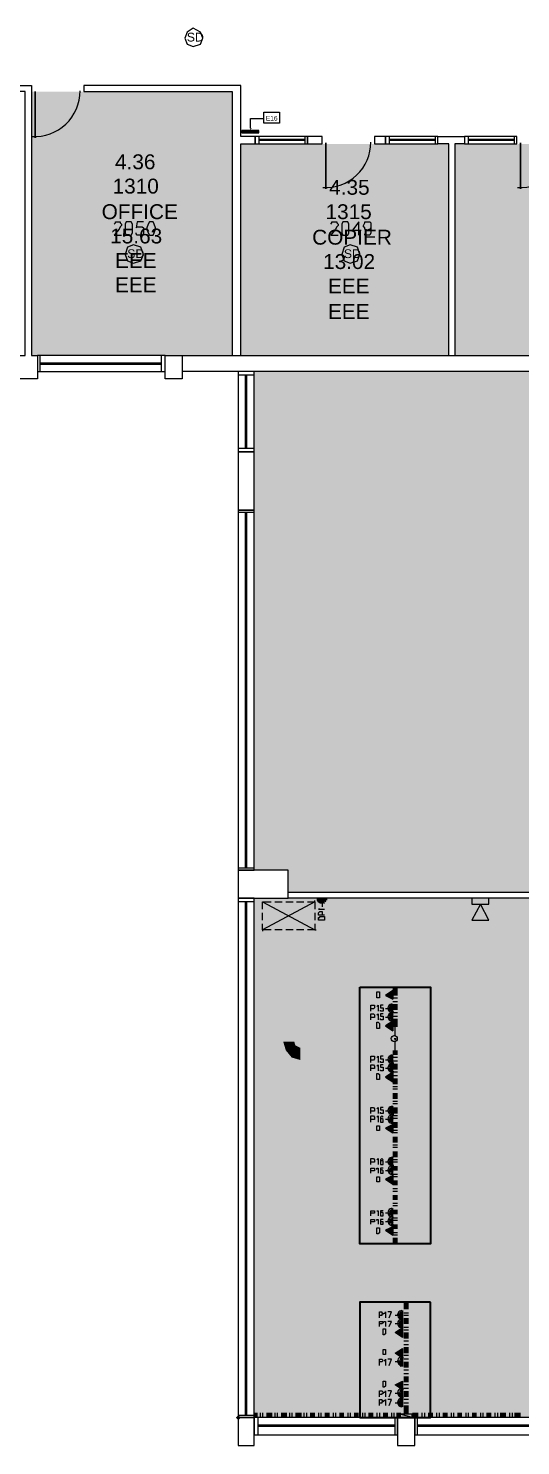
# Model space of a CAD drawing. Header units: millimetres. Extents: x 0 to 90.7, y 0 to 64.4.
# Drawn here: x 25.97 to 34.53, y 2.82 to 27.48 of the extents above; entities that cross this region are included whole.
import ezdxf

# ---------------------------------------------------------------- set-up
doc = ezdxf.new("R2010")
doc.units = ezdxf.units.MM
for name, color, linetype in [('PDF_014404$_ps_ELEC', 2, 'Continuous'), ('PDF_014404$_PS_ELECTRONICS', 5, 'Continuous'), ('PDF_014404$_ps_POWER$SKIRTING', 4, 'Continuous'), ('PDF_014404$_ps_TEXTBOLD$FIRE', 2, 'Continuous'), ('PDF_014404$_ps_TEXTBOLD$POWER', 2, 'Continuous'), ('PDF_014404$BL', 7, 'Continuous'), ('PDF_014404$DR', 7, 'Continuous'), ('PDF_014404$FI-DSG', 7, 'Continuous'), ('PDF_014404$FT', 7, 'Continuous'), ('PDF_014404$WA', 7, 'Continuous'), ('PDF_014404$WA-COL', 7, 'Continuous'), ('PDF_014404$WA-EXT', 7, 'Continuous'), ('PDF_014404$WN', 7, 'Continuous'), ('PDF_Text', 7, 'Continuous')]:
    doc.layers.add(name, color=color, linetype=linetype)
for name, color, linetype, true_color in [('PDF_014404$_PS_ELECTRONICS$CABLE$TRAY', 7, 'Continuous', 0xdd0037), ('PDF_014404$_ps_EQUIP', 60, 'Continuous', 0xbfff00), ('PDF_014404$_ps_FIRE_ACCESS', 7, 'Continuous', 0x37dd00), ('PDF_014404$_ps_POWER$CABLE$TRAY', 7, 'Continuous', 0x7fbfff), ('PDF_014404$_ps_THIN', 7, 'Continuous', 0x7fbfff), ('PDF_014404$HL-TMP', 7, 'Continuous', 0x800000)]:
    doc.layers.add(name, color=color, linetype=linetype, true_color=true_color)
doc.styles.add('PDF ArialMT', font='arial.ttf')

msp = doc.modelspace()

# ---------------------------------------------------------------- hatches: boundary and pattern name
at = {"layer": 'PDF_014404$_ps_THIN', "transparency": 33554559}
for points in [[(32.308, 10.374), (32.287, 10.374), (32.287, 10.353), (32.308, 10.331), (32.329, 10.353), (32.329, 10.374)], [(32.308, 10.226), (32.287, 10.226), (32.287, 10.204), (32.308, 10.183), (32.329, 10.204), (32.329, 10.226)], [(32.351, 9.908), (32.329, 9.908), (32.329, 9.887), (32.351, 9.866), (32.372, 9.887), (32.372, 9.908)], [(32.308, 9.485), (32.287, 9.485), (32.287, 9.463), (32.308, 9.442), (32.329, 9.463), (32.329, 9.485)], [(32.308, 9.336), (32.287, 9.336), (32.287, 9.315), (32.308, 9.294), (32.329, 9.315), (32.329, 9.336)], [(32.308, 8.596), (32.287, 8.596), (32.287, 8.574), (32.308, 8.553), (32.329, 8.574), (32.329, 8.596)], [(32.308, 7.707), (32.287, 7.707), (32.287, 7.685), (32.308, 7.664), (32.329, 7.685), (32.329, 7.707)], [(32.478, 4.362), (32.456, 4.362), (32.456, 4.341), (32.478, 4.32), (32.499, 4.341), (32.499, 4.362)], [(32.478, 3.812), (32.456, 3.812), (32.456, 3.791), (32.478, 3.77), (32.499, 3.791), (32.499, 3.812)], [(32.478, 3.664), (32.456, 3.664), (32.456, 3.643), (32.478, 3.621), (32.499, 3.643), (32.499, 3.664)]]:
    msp.add_hatch(color=256, dxfattribs=at).paths.add_polyline_path(points)
at = {"layer": 'PDF_014404$WA-COL', "transparency": 33554559}
msp.add_hatch(color=256, dxfattribs=at).paths.add_polyline_path([(29.62, 3.346), (29.599, 3.325), (29.578, 3.304), (29.599, 3.283), (29.62, 3.262), (29.641, 3.283), (29.662, 3.304), (29.641, 3.325)])

# ---------------------------------------------------------------- linework, layer by layer
at = {"layer": 'PDF_014404$_ps_ELEC', "lineweight": 25}
for points in [[(31.165, 12.321), (30.996, 12.321)], [(32.308, 10.204), (32.308, 10.353), (32.308, 10.501)], [(32.308, 9.315), (32.308, 9.463), (32.308, 9.612)], [(32.308, 8.405), (32.308, 8.574), (32.308, 8.723)], [(32.308, 7.516), (32.308, 7.685), (32.308, 7.834)], [(32.308, 6.627), (32.308, 6.775), (32.308, 6.945)], [(32.478, 5.167), (32.478, 5.018), (32.478, 4.87)], [(32.478, 4.341), (32.478, 4.193)], [(32.478, 3.791), (32.478, 3.643), (32.478, 3.494)]]:
    msp.add_lwpolyline(points, dxfattribs=at)
at = {"layer": 'PDF_014404$_ps_ELEC', "lineweight": 0}
for points in [[(31.081, 12.258), (31.081, 12.194)], [(32.245, 10.416), (32.181, 10.416)], [(32.245, 10.268), (32.181, 10.268)], [(32.245, 9.527), (32.181, 9.527)], [(32.245, 9.379), (32.181, 9.379)], [(32.245, 8.638), (32.181, 8.638)], [(32.245, 8.49), (32.181, 8.49)], [(32.245, 7.749), (32.181, 7.749)], [(32.245, 7.601), (32.181, 7.601)], [(32.245, 6.86), (32.181, 6.86)], [(32.245, 6.712), (32.181, 6.712)], [(32.414, 5.082), (32.351, 5.082)], [(32.414, 4.934), (32.351, 4.934)], [(32.414, 4.278), (32.351, 4.278)], [(32.414, 3.727), (32.351, 3.727)], [(32.414, 3.558), (32.351, 3.558)]]:
    msp.add_lwpolyline(points, dxfattribs=at)
at = {"layer": 'PDF_014404$_ps_ELEC', "lineweight": 25}
for points in [[(32.298, 10.501, 1.00004), (32.298, 10.353, 1.00004), (32.298, 10.204)], [(32.298, 9.612, 1.00004), (32.298, 9.463, 1.00004), (32.298, 9.315)], [(32.298, 8.723, 1.00004), (32.298, 8.574, 1.00004), (32.298, 8.426)], [(32.298, 7.834, 1.00004), (32.298, 7.685, 1.00004), (32.298, 7.537)], [(32.298, 6.945, 1.00004), (32.298, 6.796, 1.00004), (32.298, 6.648)], [(32.467, 5.167, 1.00004), (32.467, 5.018, 1.00004), (32.467, 4.87)]]:
    msp.add_lwpolyline(points, format="xyb", dxfattribs=at)
for centre, start, end in [((31.064, 12.335), 179.9999, 0.0001), ((32.467, 4.288), 89.9977, 270.0023), ((32.467, 3.738), 89.9977, 270.0023), ((32.467, 3.568), 89.9977, 270.0023)]:
    msp.add_arc(centre, 0.0741, start, end, dxfattribs=at)
at = {"layer": 'PDF_014404$_PS_ELECTRONICS', "lineweight": 0}
for points in [[(32.181, 10.649), (32.308, 10.585), (32.308, 10.734)], [(32.308, 10.734), (32.308, 10.585), (32.308, 10.734)], [(32.181, 10.12), (32.308, 10.035), (32.308, 10.204)], [(32.308, 10.204), (32.308, 10.035), (32.308, 10.204)], [(32.181, 9.231), (32.308, 9.146), (32.308, 9.315)], [(32.308, 9.315), (32.308, 9.146), (32.308, 9.315)], [(32.181, 8.342), (32.308, 8.257), (32.308, 8.405)], [(32.308, 8.405), (32.308, 8.257), (32.308, 8.405)], [(32.181, 7.453), (32.308, 7.368), (32.308, 7.516)], [(32.308, 7.516), (32.308, 7.368), (32.308, 7.516)], [(32.181, 6.564), (32.308, 6.479), (32.308, 6.627)], [(32.308, 6.627), (32.308, 6.479), (32.308, 6.627)], [(32.351, 4.786), (32.478, 4.87), (32.478, 4.701)], [(32.478, 4.701), (32.478, 4.87), (32.478, 4.701)], [(32.351, 4.426), (32.478, 4.51), (32.478, 4.341)], [(32.478, 4.341), (32.478, 4.51), (32.478, 4.341)], [(32.351, 3.875), (32.478, 3.939), (32.478, 3.791)], [(32.478, 3.791), (32.478, 3.939), (32.478, 3.791)]]:
    msp.add_lwpolyline(points, close=True, dxfattribs=at)
at = {"layer": 'PDF_014404$_PS_ELECTRONICS', "transparency": 33554559}
for points in [[(32.181, 10.649), (32.308, 10.734), (32.308, 10.585)], [(32.181, 10.12), (32.308, 10.204), (32.308, 10.035)], [(32.181, 9.231), (32.308, 9.315), (32.308, 9.146)], [(32.181, 8.342), (32.308, 8.405), (32.308, 8.257)], [(32.181, 7.453), (32.308, 7.516), (32.308, 7.368)], [(32.181, 6.564), (32.308, 6.627), (32.308, 6.479)], [(32.351, 4.786), (32.478, 4.701), (32.478, 4.87)], [(32.351, 4.426), (32.478, 4.341), (32.478, 4.51)], [(32.351, 3.875), (32.478, 3.791), (32.478, 3.939)]]:
    msp.add_solid(points, dxfattribs=at)
at = {"layer": 'PDF_014404$_PS_ELECTRONICS$CABLE$TRAY', "transparency": 33554559}
for points in [[(30.594, 11.792), (30.403, 11.792), (30.594, 9.845)], [(30.403, 11.792), (30.594, 9.845), (30.403, 9.845)], [(30.403, 9.845), (30.594, 9.845), (30.446, 9.696)], [(30.594, 9.845), (30.446, 9.696), (30.615, 9.781)], [(30.446, 9.696), (30.615, 9.781), (30.551, 9.569)], [(30.615, 9.781), (30.551, 9.569), (30.657, 9.76)], [(30.551, 9.569), (30.657, 9.76), (30.7, 9.527)], [(30.657, 9.76), (30.7, 9.527), (30.7, 9.739)], [(30.7, 9.739), (30.7, 9.527), (32.266, 9.739)], [(30.7, 9.527), (32.266, 9.739), (32.266, 9.527)], [(35.653, 9.527), (35.653, 9.739), (32.435, 9.527)], [(35.653, 9.739), (32.435, 9.527), (32.435, 9.739)]]:
    msp.add_solid(points, dxfattribs=at)
at = {"layer": 'PDF_014404$_ps_EQUIP', "lineweight": 0}
for points in [[(30.043, 12.152), (30.043, 12.279), (30.192, 12.279)], [(30.043, 11.961), (30.043, 12.088)], [(30.255, 12.279), (30.382, 12.279)], [(30.446, 12.279), (30.573, 12.279)], [(30.636, 12.279), (30.763, 12.279)], [(30.827, 12.279), (30.954, 12.279), (30.954, 12.3)], [(30.954, 12.279), (30.954, 12.152)], [(30.954, 12.088), (30.954, 11.961)], [(30.043, 11.792), (30.043, 11.898)], [(30.954, 11.898), (30.954, 11.792), (30.975, 11.792)], [(30.192, 11.792), (30.043, 11.792), (30.043, 11.771)], [(30.382, 11.792), (30.255, 11.792)], [(30.573, 11.792), (30.446, 11.792)], [(30.763, 11.792), (30.636, 11.792)], [(30.954, 11.792), (30.827, 11.792)]]:
    msp.add_lwpolyline(points, dxfattribs=at)
at = {"layer": 'PDF_014404$_ps_EQUIP', "lineweight": 25}
for points in [[(30.043, 12.279), (30.954, 11.792)], [(30.954, 12.279), (30.043, 11.792)]]:
    msp.add_lwpolyline(points, dxfattribs=at)
at = {"layer": 'PDF_014404$_ps_FIRE_ACCESS', "lineweight": 0}
for points in [[(28.837, 27.159), (28.964, 27.202), (29.006, 27.307), (28.964, 27.413), (28.837, 27.477), (28.731, 27.413), (28.689, 27.307), (28.731, 27.202)], [(27.8, 23.391), (27.927, 23.434), (27.969, 23.54), (27.927, 23.667), (27.8, 23.709), (27.694, 23.667), (27.651, 23.54), (27.694, 23.434)], [(31.567, 23.391), (31.694, 23.434), (31.737, 23.54), (31.694, 23.667), (31.567, 23.709), (31.462, 23.667), (31.419, 23.54), (31.462, 23.434)], [(33.98, 12.236), (33.98, 12.342), (33.684, 12.342), (33.684, 12.236)], [(33.684, 11.961), (33.98, 11.961), (33.832, 12.236)]]:
    msp.add_lwpolyline(points, close=True, dxfattribs=at)
at = {"layer": 'PDF_014404$_ps_POWER$CABLE$TRAY', "transparency": 33554559}
for points in [[(35.653, 9.845), (35.653, 10.056), (32.435, 9.845)], [(35.653, 10.056), (32.435, 9.845), (32.435, 10.056)], [(34.086, 9.866), (33.875, 9.866), (34.086, 6.098)], [(33.875, 9.866), (34.086, 6.098), (33.875, 6.098)], [(34.065, 5.548), (33.875, 5.548), (34.065, 3.389)], [(33.875, 5.548), (34.065, 3.389), (33.875, 3.389)]]:
    msp.add_solid(points, dxfattribs=at)
at = {"layer": 'PDF_014404$_ps_POWER$SKIRTING', "lineweight": 0}
for points in [[(32.308, 10.797), (32.393, 10.797)], [(32.308, 10.607), (32.393, 10.607)], [(32.308, 10.543), (32.393, 10.543)], [(32.308, 10.353), (32.393, 10.353)], [(32.308, 10.289), (32.393, 10.289)], [(32.393, 9.569), (32.308, 9.569)], [(32.393, 9.506), (32.308, 9.506)], [(32.393, 9.315), (32.308, 9.315)], [(32.393, 9.252), (32.308, 9.252)], [(32.393, 9.061), (32.308, 9.061)], [(32.393, 9.019), (32.308, 9.019)], [(32.393, 8.807), (32.308, 8.807)], [(32.393, 8.765), (32.308, 8.765)], [(32.393, 8.553), (32.308, 8.553)], [(32.393, 8.511), (32.308, 8.511)], [(32.393, 8.299), (32.308, 8.299)], [(32.393, 8.257), (32.308, 8.257)], [(32.393, 8.045), (32.308, 8.045)], [(32.393, 8.003), (32.308, 8.003)], [(32.393, 7.791), (32.308, 7.791)], [(32.393, 7.749), (32.308, 7.749)], [(32.393, 7.537), (32.308, 7.537)], [(32.393, 7.495), (32.308, 7.495)], [(32.393, 7.283), (32.308, 7.283)], [(32.393, 7.241), (32.308, 7.241)], [(32.393, 7.029), (32.308, 7.029)], [(32.393, 6.987), (32.308, 6.987)], [(32.393, 6.775), (32.308, 6.775)], [(32.393, 6.733), (32.308, 6.733)], [(32.393, 6.521), (32.308, 6.521)], [(32.393, 6.479), (32.308, 6.479)], [(32.393, 6.331), (32.308, 6.331)], [(32.583, 5.124), (32.499, 5.124)], [(32.583, 5.082), (32.499, 5.082)], [(32.583, 4.87), (32.499, 4.87)], [(32.583, 4.828), (32.499, 4.828)], [(32.583, 4.637), (32.499, 4.637)], [(32.583, 4.574), (32.499, 4.574)], [(32.583, 4.383), (32.499, 4.383)], [(32.583, 4.32), (32.499, 4.32)], [(32.583, 4.129), (32.499, 4.129)], [(32.583, 4.066), (32.499, 4.066)], [(32.583, 3.875), (32.499, 3.875)], [(32.583, 3.812), (32.499, 3.812)], [(32.583, 3.621), (32.499, 3.621)], [(32.583, 3.558), (32.499, 3.558)], [(30.001, 3.389), (30.001, 3.304)], [(30.043, 3.389), (30.043, 3.304)], [(30.255, 3.389), (30.255, 3.304)], [(30.297, 3.389), (30.297, 3.304)], [(30.509, 3.389), (30.509, 3.304)], [(30.551, 3.389), (30.551, 3.304)], [(30.763, 3.389), (30.763, 3.304)], [(30.805, 3.389), (30.805, 3.304)], [(31.017, 3.389), (31.017, 3.304)], [(31.059, 3.389), (31.059, 3.304)], [(31.271, 3.389), (31.271, 3.304)], [(31.313, 3.389), (31.313, 3.304)], [(31.525, 3.389), (31.525, 3.304)], [(31.567, 3.389), (31.567, 3.304)], [(31.779, 3.389), (31.779, 3.304)], [(31.821, 3.389), (31.821, 3.304)], [(32.033, 3.389), (32.033, 3.304)], [(32.075, 3.389), (32.075, 3.304)], [(32.287, 3.389), (32.287, 3.304)], [(32.329, 3.389), (32.329, 3.304)], [(32.435, 3.389), (32.435, 3.304)], [(32.583, 3.367), (32.499, 3.367)], [(32.816, 3.389), (32.816, 3.304)], [(32.859, 3.389), (32.859, 3.304)], [(33.07, 3.389), (33.07, 3.304)], [(33.113, 3.389), (33.113, 3.304)], [(33.324, 3.389), (33.324, 3.304)], [(33.367, 3.389), (33.367, 3.304)], [(33.578, 3.389), (33.578, 3.304)], [(33.621, 3.389), (33.621, 3.304)], [(33.832, 3.389), (33.832, 3.304)], [(33.875, 3.389), (33.875, 3.304)], [(34.086, 3.389), (34.086, 3.304)], [(34.129, 3.389), (34.129, 3.304)], [(34.34, 3.389), (34.34, 3.304)], [(34.383, 3.389), (34.383, 3.304)]]:
    msp.add_lwpolyline(points, dxfattribs=at)
at = {"layer": 'PDF_014404$_ps_POWER$SKIRTING', "lineweight": 25}
msp.add_lwpolyline([(32.647, 3.304), (32.647, 3.367), (32.435, 3.367), (32.435, 3.304), (32.647, 3.304), (32.435, 3.367)], dxfattribs=at)
at = {"layer": 'PDF_014404$_ps_POWER$SKIRTING', "transparency": 33554559}
for points in [[(32.308, 10.649), (32.393, 10.649), (32.308, 10.797)], [(32.393, 10.649), (32.308, 10.797), (32.393, 10.797)], [(32.308, 10.395), (32.393, 10.395), (32.308, 10.501)], [(32.393, 10.395), (32.308, 10.501), (32.393, 10.501)], [(32.308, 10.099), (32.393, 10.099), (32.308, 10.247)], [(32.393, 10.099), (32.308, 10.247), (32.393, 10.247)], [(32.393, 9.696), (32.308, 9.696), (32.393, 9.612)], [(32.308, 9.696), (32.393, 9.612), (32.308, 9.612)], [(32.393, 9.463), (32.308, 9.463), (32.393, 9.358)], [(32.308, 9.463), (32.393, 9.358), (32.308, 9.358)], [(32.393, 9.209), (32.308, 9.209), (32.393, 9.104)], [(32.308, 9.209), (32.393, 9.104), (32.308, 9.104)], [(32.393, 8.955), (32.308, 8.955), (32.393, 8.85)], [(32.308, 8.955), (32.393, 8.85), (32.308, 8.85)], [(32.393, 8.701), (32.308, 8.701), (32.393, 8.596)], [(32.308, 8.701), (32.393, 8.596), (32.308, 8.596)], [(32.393, 8.447), (32.308, 8.447), (32.393, 8.342)], [(32.308, 8.447), (32.393, 8.342), (32.308, 8.342)], [(32.393, 8.193), (32.308, 8.193), (32.393, 8.088)], [(32.308, 8.193), (32.393, 8.088), (32.308, 8.088)], [(32.393, 7.939), (32.308, 7.939), (32.393, 7.834)], [(32.308, 7.939), (32.393, 7.834), (32.308, 7.834)], [(32.393, 7.685), (32.308, 7.685), (32.393, 7.601)], [(32.308, 7.685), (32.393, 7.601), (32.308, 7.601)], [(32.393, 7.431), (32.308, 7.431), (32.393, 7.347)], [(32.308, 7.431), (32.393, 7.347), (32.308, 7.347)], [(32.393, 7.177), (32.308, 7.177), (32.393, 7.093)], [(32.308, 7.177), (32.393, 7.093), (32.308, 7.093)], [(32.393, 6.923), (32.308, 6.923), (32.393, 6.839)], [(32.308, 6.923), (32.393, 6.839), (32.308, 6.839)], [(32.393, 6.669), (32.308, 6.669), (32.393, 6.585)], [(32.308, 6.669), (32.393, 6.585), (32.308, 6.585)], [(32.393, 6.437), (32.308, 6.437), (32.393, 6.331)], [(32.308, 6.437), (32.393, 6.331), (32.308, 6.331)], [(32.583, 5.315), (32.499, 5.315), (32.583, 5.188)], [(32.499, 5.315), (32.583, 5.188), (32.499, 5.188)], [(32.583, 5.04), (32.499, 5.04), (32.583, 4.934)], [(32.499, 5.04), (32.583, 4.934), (32.499, 4.934)], [(32.583, 4.786), (32.499, 4.786), (32.583, 4.68)], [(32.499, 4.786), (32.583, 4.68), (32.499, 4.68)], [(32.583, 4.532), (32.499, 4.532), (32.583, 4.426)], [(32.499, 4.532), (32.583, 4.426), (32.499, 4.426)], [(32.583, 4.278), (32.499, 4.278), (32.583, 4.172)], [(32.499, 4.278), (32.583, 4.172), (32.499, 4.172)], [(32.583, 4.024), (32.499, 4.024), (32.583, 3.918)], [(32.499, 4.024), (32.583, 3.918), (32.499, 3.918)], [(32.583, 3.77), (32.499, 3.77), (32.583, 3.664)], [(32.499, 3.77), (32.583, 3.664), (32.499, 3.664)], [(32.583, 3.516), (32.499, 3.516), (32.583, 3.367)], [(32.499, 3.516), (32.583, 3.367), (32.499, 3.367)], [(29.895, 3.389), (29.895, 3.304), (29.959, 3.389)], [(29.895, 3.304), (29.959, 3.389), (29.959, 3.304)], [(30.107, 3.389), (30.107, 3.304), (30.213, 3.389)], [(30.107, 3.304), (30.213, 3.389), (30.213, 3.304)], [(30.361, 3.389), (30.361, 3.304), (30.467, 3.389)], [(30.361, 3.304), (30.467, 3.389), (30.467, 3.304)], [(30.615, 3.389), (30.615, 3.304), (30.721, 3.389)], [(30.615, 3.304), (30.721, 3.389), (30.721, 3.304)], [(30.869, 3.389), (30.869, 3.304), (30.954, 3.389)], [(30.869, 3.304), (30.954, 3.389), (30.954, 3.304)], [(31.123, 3.389), (31.123, 3.304), (31.208, 3.389)], [(31.123, 3.304), (31.208, 3.389), (31.208, 3.304)], [(31.377, 3.389), (31.377, 3.304), (31.462, 3.389)], [(31.377, 3.304), (31.462, 3.389), (31.462, 3.304)], [(31.631, 3.389), (31.631, 3.304), (31.716, 3.389)], [(31.631, 3.304), (31.716, 3.389), (31.716, 3.304)], [(31.885, 3.389), (31.885, 3.304), (31.97, 3.389)], [(31.885, 3.304), (31.97, 3.389), (31.97, 3.304)], [(32.139, 3.389), (32.139, 3.304), (32.224, 3.389)], [(32.139, 3.304), (32.224, 3.389), (32.224, 3.304)], [(32.372, 3.389), (32.372, 3.304), (32.435, 3.389)], [(32.372, 3.304), (32.435, 3.389), (32.435, 3.304)], [(32.647, 3.389), (32.647, 3.304), (32.753, 3.389)], [(32.647, 3.304), (32.753, 3.389), (32.753, 3.304)], [(32.922, 3.389), (32.922, 3.304), (33.007, 3.389)], [(32.922, 3.304), (33.007, 3.389), (33.007, 3.304)], [(33.176, 3.389), (33.176, 3.304), (33.261, 3.389)], [(33.176, 3.304), (33.261, 3.389), (33.261, 3.304)], [(33.43, 3.389), (33.43, 3.304), (33.515, 3.389)], [(33.43, 3.304), (33.515, 3.389), (33.515, 3.304)], [(33.684, 3.389), (33.684, 3.304), (33.769, 3.389)], [(33.684, 3.304), (33.769, 3.389), (33.769, 3.304)], [(33.938, 3.389), (33.938, 3.304), (34.023, 3.389)], [(33.938, 3.304), (34.023, 3.389), (34.023, 3.304)], [(34.171, 3.389), (34.171, 3.304), (34.277, 3.389)], [(34.171, 3.304), (34.277, 3.389), (34.277, 3.304)], [(34.425, 3.389), (34.425, 3.304), (34.531, 3.389)], [(34.425, 3.304), (34.531, 3.389), (34.531, 3.304)]]:
    msp.add_solid(points, dxfattribs=at)
at = {"layer": 'PDF_014404$_ps_TEXTBOLD$FIRE', "lineweight": 20}
for points in [[(27.461, 24.069), (27.482, 24.09), (27.482, 24.111), (27.503, 24.111), (27.546, 24.111), (27.567, 24.111), (27.567, 24.09), (27.588, 24.069), (27.588, 24.048), (27.567, 24.026), (27.546, 23.984), (27.461, 23.878), (27.588, 23.878)], [(27.969, 24.111), (27.863, 24.111), (27.842, 24.005), (27.863, 24.026), (27.884, 24.026), (27.927, 24.026), (27.948, 24.026), (27.969, 24.005), (27.969, 23.963), (27.969, 23.942), (27.969, 23.899), (27.948, 23.878), (27.927, 23.878), (27.884, 23.878), (27.863, 23.878), (27.842, 23.899), (27.842, 23.921)], [(31.229, 24.069), (31.25, 24.09), (31.25, 24.111), (31.271, 24.111), (31.313, 24.111), (31.335, 24.111), (31.335, 24.09), (31.356, 24.069), (31.356, 24.048), (31.335, 24.026), (31.313, 23.984), (31.229, 23.878), (31.356, 23.878)], [(31.716, 23.878), (31.716, 24.111), (31.61, 23.963), (31.758, 23.963)], [(31.927, 24.026), (31.927, 24.005), (31.906, 23.984), (31.864, 23.963), (31.821, 23.984), (31.821, 24.005), (31.8, 24.026), (31.8, 24.048), (31.821, 24.09), (31.821, 24.111), (31.864, 24.111), (31.906, 24.111), (31.927, 24.09), (31.927, 24.026), (31.927, 23.984), (31.927, 23.921), (31.906, 23.878), (31.864, 23.878), (31.843, 23.878), (31.821, 23.878), (31.821, 23.899)]]:
    msp.add_lwpolyline(points, dxfattribs=at)
for points in [[(27.715, 24.111), (27.673, 24.111), (27.651, 24.069), (27.651, 24.005), (27.651, 23.984), (27.651, 23.921), (27.673, 23.878), (27.715, 23.878), (27.736, 23.878), (27.757, 23.878), (27.778, 23.921), (27.778, 23.984), (27.778, 24.005), (27.778, 24.069), (27.757, 24.111), (27.736, 24.111)], [(28.096, 24.111), (28.075, 24.111), (28.054, 24.069), (28.032, 24.005), (28.032, 23.984), (28.054, 23.921), (28.075, 23.878), (28.096, 23.878), (28.117, 23.878), (28.138, 23.878), (28.159, 23.921), (28.181, 23.984), (28.181, 24.005), (28.159, 24.069), (28.138, 24.111), (28.117, 24.111)], [(31.483, 24.111), (31.44, 24.111), (31.419, 24.069), (31.419, 24.005), (31.419, 23.984), (31.419, 23.921), (31.44, 23.878), (31.483, 23.878), (31.504, 23.878), (31.525, 23.878), (31.546, 23.921), (31.546, 23.984), (31.546, 24.005), (31.546, 24.069), (31.525, 24.111), (31.504, 24.111)]]:
    msp.add_lwpolyline(points, close=True, dxfattribs=at)
at = {"layer": 'PDF_014404$_ps_TEXTBOLD$POWER', "lineweight": 25}
for points in [[(31.038, 12.152), (31.017, 12.152), (31.123, 12.152)], [(31.123, 12.046), (31.017, 12.046), (31.017, 12.088), (31.038, 12.109), (31.059, 12.109), (31.081, 12.109), (31.081, 12.088), (31.081, 12.046)], [(31.927, 10.374), (31.927, 10.48), (31.97, 10.48), (31.991, 10.48), (31.991, 10.458), (31.991, 10.437), (31.97, 10.416), (31.927, 10.416)], [(32.033, 10.458), (32.054, 10.48), (32.054, 10.374)], [(32.139, 10.48), (32.097, 10.48), (32.097, 10.437), (32.118, 10.437), (32.139, 10.437), (32.139, 10.416), (32.139, 10.395), (32.139, 10.374), (32.118, 10.374), (32.097, 10.374), (32.097, 10.395)], [(31.927, 10.226), (31.927, 10.331), (31.97, 10.331), (31.991, 10.31), (31.991, 10.289), (31.991, 10.268), (31.97, 10.268), (31.927, 10.268)], [(32.033, 10.31), (32.054, 10.331), (32.054, 10.226)], [(32.139, 10.331), (32.097, 10.331), (32.097, 10.289), (32.118, 10.289), (32.139, 10.289), (32.139, 10.268), (32.139, 10.247), (32.139, 10.226), (32.118, 10.226), (32.097, 10.226), (32.097, 10.247)], [(31.927, 9.485), (31.927, 9.591), (31.97, 9.591), (31.991, 9.591), (31.991, 9.569), (31.991, 9.548), (31.97, 9.527), (31.927, 9.527)], [(31.927, 9.336), (31.927, 9.442), (31.97, 9.442), (31.991, 9.421), (31.991, 9.4), (31.991, 9.379), (31.97, 9.379), (31.927, 9.379)], [(32.033, 9.569), (32.054, 9.591), (32.054, 9.485)], [(32.033, 9.421), (32.054, 9.442), (32.054, 9.336)], [(32.139, 9.591), (32.097, 9.591), (32.097, 9.548), (32.118, 9.548), (32.139, 9.548), (32.139, 9.527), (32.139, 9.506), (32.139, 9.485), (32.118, 9.485), (32.097, 9.485), (32.097, 9.506)], [(32.139, 9.442), (32.097, 9.442), (32.097, 9.4), (32.118, 9.4), (32.139, 9.4), (32.139, 9.379), (32.139, 9.358), (32.139, 9.336), (32.118, 9.336), (32.097, 9.336), (32.097, 9.358)], [(31.927, 8.596), (31.927, 8.701), (31.97, 8.701), (31.991, 8.68), (31.991, 8.659), (31.991, 8.638), (31.97, 8.638), (31.927, 8.638)], [(32.033, 8.68), (32.054, 8.701), (32.054, 8.596)], [(32.139, 8.701), (32.097, 8.701), (32.097, 8.659), (32.118, 8.659), (32.139, 8.659), (32.139, 8.638), (32.139, 8.617), (32.139, 8.596), (32.118, 8.596), (32.097, 8.596), (32.097, 8.617)], [(31.927, 8.447), (31.927, 8.553), (31.97, 8.553), (31.991, 8.532), (31.991, 8.511), (31.991, 8.49), (31.97, 8.49), (31.927, 8.49)], [(32.033, 8.532), (32.054, 8.553), (32.054, 8.447)], [(32.139, 8.532), (32.118, 8.553), (32.097, 8.532), (32.097, 8.49), (32.097, 8.469), (32.097, 8.447), (32.118, 8.447), (32.139, 8.447), (32.139, 8.469), (32.139, 8.49), (32.118, 8.511), (32.097, 8.49), (32.097, 8.469)], [(31.927, 7.707), (31.927, 7.812), (31.97, 7.812), (31.991, 7.791), (31.991, 7.77), (31.991, 7.749), (31.97, 7.749), (31.927, 7.749)], [(32.033, 7.791), (32.054, 7.812), (32.054, 7.707)], [(32.139, 7.791), (32.118, 7.812), (32.097, 7.791), (32.097, 7.77), (32.097, 7.728), (32.097, 7.707), (32.118, 7.707), (32.139, 7.707), (32.139, 7.728), (32.139, 7.749), (32.139, 7.77), (32.118, 7.77), (32.097, 7.77), (32.097, 7.749), (32.097, 7.728)], [(31.927, 7.558), (31.927, 7.643), (31.97, 7.643), (31.991, 7.643), (31.991, 7.622), (31.991, 7.601), (31.97, 7.601), (31.927, 7.601)], [(32.033, 7.622), (32.033, 7.643), (32.054, 7.643), (32.054, 7.558)], [(32.139, 7.643), (32.118, 7.643), (32.097, 7.643), (32.097, 7.622), (32.097, 7.601), (32.097, 7.58), (32.097, 7.558), (32.118, 7.558), (32.139, 7.558), (32.139, 7.58), (32.139, 7.601), (32.118, 7.622), (32.097, 7.601), (32.097, 7.58)], [(31.927, 6.818), (31.927, 6.902), (31.97, 6.902), (31.991, 6.902), (31.991, 6.881), (31.991, 6.86), (31.97, 6.86), (31.927, 6.86)], [(31.927, 6.669), (31.927, 6.754), (31.97, 6.754), (31.991, 6.754), (31.991, 6.733), (31.991, 6.712), (31.97, 6.712), (31.927, 6.712)], [(32.033, 6.902), (32.054, 6.902), (32.054, 6.818)], [(32.033, 6.733), (32.033, 6.754), (32.054, 6.754), (32.054, 6.669)], [(32.139, 6.902), (32.118, 6.902), (32.097, 6.902), (32.097, 6.86), (32.097, 6.839), (32.097, 6.818), (32.118, 6.818), (32.139, 6.818), (32.139, 6.839), (32.139, 6.86), (32.118, 6.881), (32.097, 6.86), (32.097, 6.839)], [(32.139, 6.754), (32.118, 6.754), (32.097, 6.754), (32.097, 6.733), (32.097, 6.712), (32.097, 6.691), (32.097, 6.669), (32.118, 6.669), (32.139, 6.669), (32.139, 6.691), (32.139, 6.712), (32.118, 6.712), (32.097, 6.712), (32.097, 6.691)], [(32.075, 5.04), (32.075, 5.145), (32.118, 5.145), (32.118, 5.124), (32.139, 5.124), (32.139, 5.103), (32.118, 5.103), (32.118, 5.082), (32.075, 5.082)], [(32.075, 4.891), (32.075, 4.976), (32.118, 4.976), (32.139, 4.976), (32.139, 4.955), (32.118, 4.934), (32.075, 4.934)], [(32.16, 5.124), (32.181, 5.124), (32.181, 5.145), (32.181, 5.04)], [(32.16, 4.976), (32.181, 4.976), (32.181, 4.891)], [(32.245, 5.04), (32.287, 5.145), (32.224, 5.145)], [(32.245, 4.891), (32.287, 4.976), (32.224, 4.976)], [(32.075, 4.214), (32.075, 4.32), (32.118, 4.32), (32.139, 4.299), (32.118, 4.278), (32.075, 4.278)], [(32.16, 4.299), (32.181, 4.299), (32.181, 4.32), (32.181, 4.214)], [(32.245, 4.214), (32.287, 4.32), (32.224, 4.32)], [(32.075, 3.664), (32.075, 3.77), (32.118, 3.77), (32.139, 3.748), (32.139, 3.727), (32.118, 3.727), (32.118, 3.706), (32.075, 3.706)], [(32.16, 3.748), (32.181, 3.748), (32.181, 3.77), (32.181, 3.664)], [(32.245, 3.664), (32.287, 3.77), (32.224, 3.77)], [(32.075, 3.516), (32.075, 3.621), (32.118, 3.621), (32.118, 3.6), (32.139, 3.6), (32.139, 3.579), (32.118, 3.579), (32.118, 3.558), (32.075, 3.558)], [(32.16, 3.6), (32.181, 3.6), (32.181, 3.621), (32.181, 3.516)], [(32.245, 3.516), (32.287, 3.621), (32.224, 3.621)]]:
    msp.add_lwpolyline(points, dxfattribs=at)
for points in [[(31.123, 11.961), (31.017, 11.961), (31.017, 12.004), (31.038, 12.004), (31.038, 12.025), (31.059, 12.025), (31.081, 12.025), (31.102, 12.025), (31.123, 12.025), (31.123, 12.004)], [(32.033, 10.607), (32.033, 10.712), (32.054, 10.712), (32.075, 10.712), (32.075, 10.691), (32.075, 10.67), (32.075, 10.649), (32.075, 10.628), (32.075, 10.607), (32.054, 10.607)], [(32.033, 10.077), (32.033, 10.183), (32.054, 10.183), (32.075, 10.162), (32.075, 10.141), (32.075, 10.12), (32.075, 10.099), (32.075, 10.077), (32.054, 10.077)], [(32.033, 9.188), (32.033, 9.294), (32.054, 9.294), (32.075, 9.273), (32.075, 9.252), (32.075, 9.231), (32.075, 9.209), (32.075, 9.188), (32.054, 9.188)], [(32.033, 8.299), (32.033, 8.384), (32.054, 8.384), (32.075, 8.384), (32.075, 8.363), (32.075, 8.32), (32.075, 8.299), (32.054, 8.299)], [(32.033, 7.41), (32.033, 7.495), (32.054, 7.495), (32.075, 7.495), (32.075, 7.474), (32.075, 7.431), (32.075, 7.41), (32.054, 7.41)], [(32.033, 6.5), (32.033, 6.606), (32.054, 6.606), (32.075, 6.606), (32.075, 6.585), (32.075, 6.564), (32.075, 6.542), (32.075, 6.521), (32.054, 6.5)], [(32.139, 4.743), (32.139, 4.849), (32.16, 4.849), (32.181, 4.849), (32.181, 4.828), (32.181, 4.807), (32.181, 4.786), (32.181, 4.764), (32.16, 4.743)], [(32.139, 4.405), (32.139, 4.489), (32.16, 4.489), (32.181, 4.489), (32.181, 4.468), (32.181, 4.447), (32.181, 4.426), (32.181, 4.405), (32.16, 4.405)], [(32.139, 3.833), (32.139, 3.939), (32.16, 3.939), (32.181, 3.939), (32.181, 3.918), (32.181, 3.897), (32.181, 3.875), (32.181, 3.854), (32.16, 3.833)]]:
    msp.add_lwpolyline(points, close=True, dxfattribs=at)
at = {"layer": 'PDF_014404$_ps_THIN', "lineweight": 18}
for points in [[(30.996, 12.321), (31.081, 12.258), (31.017, 12.321)], [(31.017, 12.3), (31.059, 12.258)], [(31.102, 12.258), (31.038, 12.321), (31.123, 12.258), (31.059, 12.321)], [(31.081, 12.321), (31.123, 12.279)], [(31.144, 12.279), (31.102, 12.321), (31.144, 12.3), (31.123, 12.321)], [(31.144, 12.321), (31.165, 12.321)], [(32.287, 10.501), (32.245, 10.458)], [(32.308, 10.501), (32.245, 10.437)], [(32.245, 10.416), (32.308, 10.48), (32.245, 10.395), (32.308, 10.458)], [(32.308, 10.437), (32.245, 10.374)], [(32.308, 10.374), (32.287, 10.353), (32.245, 10.289)], [(32.308, 10.416), (32.266, 10.374), (32.308, 10.416)], [(32.308, 10.395), (32.266, 10.353)], [(32.308, 10.353), (32.245, 10.268), (32.308, 10.331), (32.245, 10.247), (32.308, 10.31)], [(32.308, 10.289), (32.245, 10.226)], [(32.308, 10.268), (32.266, 10.226)], [(32.308, 10.247), (32.266, 10.204), (32.308, 10.247)], [(32.308, 10.226), (32.287, 10.204)], [(32.351, 9.95), (32.351, 10.099)], [(32.351, 9.696), (32.351, 9.845)], [(32.287, 9.612), (32.245, 9.548), (32.308, 9.612)], [(32.245, 9.527), (32.308, 9.591), (32.245, 9.506), (32.308, 9.569)], [(32.308, 9.548), (32.245, 9.485)], [(32.308, 9.485), (32.287, 9.463), (32.245, 9.4)], [(32.308, 9.463), (32.245, 9.379), (32.308, 9.442)], [(32.245, 9.358), (32.308, 9.421), (32.245, 9.336), (32.308, 9.4)], [(32.266, 9.485), (32.308, 9.527), (32.266, 9.463), (32.308, 9.506)], [(32.308, 9.379), (32.266, 9.336)], [(32.308, 9.358), (32.266, 9.315), (32.308, 9.358)], [(32.308, 9.336), (32.287, 9.315)], [(32.287, 8.723), (32.245, 8.659)], [(32.308, 8.723), (32.245, 8.638), (32.308, 8.701)], [(32.308, 8.68), (32.245, 8.617), (32.308, 8.68)], [(32.308, 8.659), (32.245, 8.596)], [(32.308, 8.638), (32.266, 8.596)], [(32.308, 8.574), (32.245, 8.49), (32.308, 8.553)], [(32.287, 8.553), (32.245, 8.511)], [(32.245, 8.469), (32.308, 8.532), (32.245, 8.447), (32.308, 8.511)], [(32.308, 8.617), (32.266, 8.574), (32.308, 8.617)], [(32.308, 8.49), (32.266, 8.447)], [(32.308, 8.469), (32.266, 8.426), (32.308, 8.469)], [(32.308, 8.596), (32.287, 8.574)], [(32.308, 8.447), (32.287, 8.426)], [(32.308, 8.426), (32.308, 8.405)], [(32.287, 7.834), (32.245, 7.77)], [(32.308, 7.834), (32.245, 7.749), (32.308, 7.812)], [(32.245, 7.728), (32.308, 7.791), (32.245, 7.707), (32.308, 7.77)], [(32.308, 7.685), (32.245, 7.601)], [(32.287, 7.664), (32.245, 7.622)], [(32.308, 7.664), (32.245, 7.58), (32.308, 7.643)], [(32.308, 7.749), (32.266, 7.707)], [(32.308, 7.728), (32.266, 7.685), (32.308, 7.728)], [(32.308, 7.707), (32.287, 7.685)], [(32.308, 7.622), (32.245, 7.558), (32.308, 7.622)], [(32.308, 7.601), (32.266, 7.537), (32.308, 7.58)], [(32.266, 7.537), (32.308, 7.558), (32.287, 7.537)], [(32.308, 7.537), (32.308, 7.516)], [(32.308, 6.945), (32.245, 6.86), (32.308, 6.923)], [(32.287, 6.923), (32.245, 6.881)], [(32.245, 6.839), (32.308, 6.902), (32.245, 6.818), (32.308, 6.881)], [(32.287, 6.775), (32.245, 6.733)], [(32.245, 6.712), (32.308, 6.775), (32.245, 6.691), (32.308, 6.754)], [(32.308, 6.733), (32.245, 6.669), (32.308, 6.733)], [(32.308, 6.86), (32.266, 6.796), (32.308, 6.839)], [(32.266, 6.796), (32.308, 6.818), (32.287, 6.796)], [(32.308, 6.712), (32.266, 6.648), (32.308, 6.691)], [(32.266, 6.648), (32.308, 6.669), (32.287, 6.627)], [(32.308, 6.796), (32.308, 6.775)], [(32.308, 6.648), (32.308, 6.627)], [(32.478, 5.061), (32.414, 5.124)], [(32.414, 5.082), (32.478, 5.018), (32.414, 5.103), (32.478, 5.04)], [(32.456, 4.997), (32.478, 4.976), (32.456, 5.018), (32.414, 5.061)], [(32.414, 4.976), (32.478, 4.913), (32.435, 4.976)], [(32.414, 4.934), (32.478, 4.87), (32.414, 4.955), (32.478, 4.891)], [(32.435, 5.124), (32.478, 5.082), (32.435, 5.145), (32.478, 5.103)], [(32.478, 4.934), (32.435, 4.997), (32.478, 4.955)], [(32.456, 5.167), (32.478, 5.145), (32.478, 5.167)], [(32.478, 5.124), (32.456, 5.145)], [(32.478, 4.997), (32.478, 5.018)], [(32.456, 4.87), (32.414, 4.913)], [(32.478, 4.235), (32.414, 4.299), (32.478, 4.235)], [(32.478, 4.193), (32.414, 4.278), (32.478, 4.214)], [(32.456, 4.193), (32.414, 4.256)], [(32.435, 4.341), (32.478, 4.299), (32.456, 4.341), (32.478, 4.32)], [(32.478, 4.256), (32.435, 4.32), (32.478, 4.278)], [(32.414, 3.727), (32.478, 3.664), (32.414, 3.748), (32.478, 3.685)], [(32.478, 3.643), (32.414, 3.706)], [(32.478, 3.706), (32.435, 3.77), (32.478, 3.727), (32.435, 3.791)], [(32.478, 3.748), (32.456, 3.791), (32.478, 3.77)], [(32.456, 3.643), (32.414, 3.685)], [(32.478, 3.516), (32.414, 3.6), (32.478, 3.537)], [(32.414, 3.558), (32.478, 3.494), (32.414, 3.579)], [(32.456, 3.494), (32.414, 3.537)], [(32.478, 3.558), (32.435, 3.621), (32.478, 3.558)], [(32.478, 3.579), (32.435, 3.621)], [(32.478, 3.6), (32.456, 3.643), (32.478, 3.621)]]:
    msp.add_lwpolyline(points, dxfattribs=at)
msp.add_circle((32.334, 9.9), 0.0529, dxfattribs=at)
at = {"layer": 'PDF_014404$BL', "lineweight": 9}
for points in [[(30.827, 25.593), (29.916, 25.593)], [(29.916, 25.466), (30.827, 25.466)], [(33.091, 25.593), (32.181, 25.593)], [(32.181, 25.466), (33.091, 25.466)], [(34.467, 25.593), (33.557, 25.593)], [(33.557, 25.466), (34.467, 25.466)], [(28.35, 21.783), (26.127, 21.783)], [(26.127, 21.508), (28.35, 21.508)], [(29.62, 21.508), (29.62, 20.111)], [(29.895, 20.111), (29.895, 21.508)], [(29.62, 19.095), (29.62, 12.829)], [(29.895, 12.829), (29.895, 19.095)], [(29.62, 12.342), (29.62, 3.304)], [(32.393, 3.304), (29.895, 3.304), (29.895, 12.342)], [(35.187, 3.304), (32.689, 3.304)], [(29.895, 3.008), (32.393, 3.008)], [(32.689, 3.008), (35.187, 3.008)]]:
    msp.add_lwpolyline(points, dxfattribs=at)
at = {"layer": 'PDF_014404$DR', "lineweight": 0}
for points in [[(26.085, 26.376), (26.085, 25.572), (26.085, 26.376)], [(31.144, 25.487), (31.144, 24.683), (31.144, 25.487)], [(34.531, 25.487), (34.531, 24.683), (34.531, 25.487)]]:
    msp.add_lwpolyline(points, dxfattribs=at)
for centre in [(26.074, 26.387), (31.133, 25.498), (34.52, 25.498)]:
    msp.add_arc(centre, 0.794, 267.0445, 0.0002, dxfattribs=at)
at = {"layer": 'PDF_014404$FI-DSG', "lineweight": 9}
msp.add_lwpolyline([(29.832, 25.741), (29.832, 25.91), (29.98, 25.91), (30.065, 25.91)], dxfattribs=at)
for points in [[(30.065, 26.016), (30.34, 26.016), (30.34, 25.826), (30.065, 25.826)], [(29.98, 25.699), (29.683, 25.699), (29.683, 25.656), (29.98, 25.656)]]:
    msp.add_lwpolyline(points, close=True, dxfattribs=at)
at = {"layer": 'PDF_014404$FI-DSG', "transparency": 33554559}
for points in [[(29.98, 25.699), (29.683, 25.699), (29.98, 25.656)], [(29.683, 25.699), (29.98, 25.656), (29.683, 25.656)], [(29.853, 25.741), (29.832, 25.699), (29.832, 25.741)]]:
    msp.add_solid(points, dxfattribs=at)
at = {"layer": 'PDF_014404$FT', "lineweight": 35}
for points in [[(31.737, 10.797), (32.964, 10.797), (32.964, 6.331), (31.737, 6.331)], [(32.964, 5.315), (31.737, 5.315), (31.737, 3.304), (32.964, 3.304)]]:
    msp.add_lwpolyline(points, close=True, dxfattribs=at)
at = {"layer": 'PDF_014404$HL-TMP', "transparency": 33554559}
for points in [[(29.514, 26.376), (26.022, 26.376), (29.514, 21.783)], [(26.022, 26.376), (29.514, 21.783), (26.022, 21.783)], [(33.282, 25.466), (29.662, 25.466), (33.282, 21.783)], [(29.662, 25.466), (33.282, 21.783), (29.662, 21.783)], [(40.055, 25.466), (33.388, 25.466), (40.055, 21.783)], [(33.388, 25.466), (40.055, 21.783), (33.388, 21.783)], [(29.662, 21.783), (30.297, 21.783), (30.297, 21.783)], [(30.297, 21.783), (30.297, 21.783), (29.662, 21.783)], [(30.297, 21.783), (29.662, 21.783), (33.282, 21.783)], [(29.895, 21.508), (40.246, 21.508), (40.246, 21.508)], [(40.246, 21.508), (29.895, 21.508), (40.246, 12.829)], [(29.895, 21.508), (40.246, 12.829), (29.895, 12.829)], [(40.246, 12.829), (30.488, 12.829), (40.246, 12.448)], [(30.488, 12.829), (40.246, 12.448), (30.488, 12.448)], [(40.373, 12.342), (42.214, 12.342), (29.895, 12.342)], [(42.214, 12.342), (29.895, 12.342), (42.214, 12.321)], [(29.895, 12.342), (42.214, 12.321), (29.895, 12.321)], [(42.807, 12.321), (42.807, 12.321), (29.895, 12.321)], [(42.807, 12.321), (29.895, 12.321), (42.214, 12.321)], [(42.807, 12.321), (29.895, 12.321), (42.807, 11.686)], [(29.895, 12.321), (42.807, 11.686), (29.895, 11.686)], [(43.082, 11.686), (43.082, 11.686), (29.895, 11.686)], [(43.082, 11.686), (29.895, 11.686), (42.807, 11.686)], [(67.954, 11.686), (29.895, 11.686), (67.954, 10.628)], [(29.895, 11.686), (67.954, 10.628), (29.895, 10.628)], [(65.117, 10.628), (65.117, 10.628), (29.895, 10.628)], [(65.117, 10.628), (29.895, 10.628), (67.954, 10.628)], [(65.117, 10.628), (29.895, 10.628), (65.117, 3.854)], [(29.895, 10.628), (65.117, 3.854), (29.895, 3.854)], [(40.669, 3.854), (29.895, 3.854), (40.669, 3.304)], [(29.895, 3.854), (40.669, 3.304), (29.895, 3.304)]]:
    msp.add_solid(points, dxfattribs=at)
at = {"layer": 'PDF_014404$WA', "lineweight": 20}
for points in [[(25.916, 21.783), (25.916, 26.376), (23.101, 26.376), (23.101, 26.482), (26.022, 26.482), (26.022, 21.783)], [(29.662, 21.783), (29.662, 25.466), (29.916, 25.466), (29.916, 25.593), (29.662, 25.593), (29.662, 26.482), (26.932, 26.482), (26.932, 26.376), (29.514, 26.376), (29.514, 21.783)], [(33.282, 21.783), (33.282, 25.466), (33.091, 25.466), (33.091, 25.593), (33.557, 25.593), (33.557, 25.466), (33.388, 25.466), (33.388, 21.783)], [(30.488, 12.448), (40.246, 12.448), (40.246, 13.125), (40.373, 13.125), (40.373, 12.342), (30.488, 12.342)]]:
    msp.add_lwpolyline(points, dxfattribs=at)
for points in [[(30.827, 25.466), (31.081, 25.466), (31.081, 25.593), (30.827, 25.593)], [(32.181, 25.466), (32.181, 25.593), (31.991, 25.593), (31.991, 25.466)]]:
    msp.add_lwpolyline(points, close=True, dxfattribs=at)
at = {"layer": 'PDF_014404$WA-COL', "lineweight": 25}
msp.add_lwpolyline([(26.022, 21.783), (26.127, 21.783), (26.127, 21.381), (25.81, 21.381), (25.81, 21.783), (25.916, 21.783)], dxfattribs=at)
for points in [[(28.35, 21.783), (28.646, 21.783), (28.646, 21.381), (28.35, 21.381)], [(30.488, 12.342), (30.488, 12.829), (29.62, 12.829), (29.62, 12.342)], [(29.62, 3.304), (29.62, 2.817), (29.895, 2.817), (29.895, 3.304)], [(32.393, 3.304), (32.393, 2.817), (32.689, 2.817), (32.689, 3.304)]]:
    msp.add_lwpolyline(points, close=True, dxfattribs=at)
at = {"layer": 'PDF_014404$WA-EXT', "lineweight": 25}
msp.add_lwpolyline([(28.646, 21.783), (40.373, 21.783), (40.373, 21.508), (28.646, 21.508)], dxfattribs=at)
msp.add_lwpolyline([(29.62, 20.111), (29.62, 19.095), (29.895, 19.095), (29.895, 20.111)], close=True, dxfattribs=at)
at = {"layer": 'PDF_014404$WN', "lineweight": 0}
for points in [[(29.916, 25.593), (29.916, 25.466)], [(29.98, 25.593), (29.98, 25.466)], [(29.98, 25.551), (30.784, 25.551)], [(29.98, 25.529), (30.784, 25.529)], [(30.784, 25.466), (30.784, 25.593)], [(30.827, 25.466), (30.827, 25.593)], [(32.181, 25.593), (32.181, 25.466)], [(32.245, 25.593), (32.245, 25.466)], [(32.245, 25.551), (33.049, 25.551)], [(32.245, 25.529), (33.049, 25.529)], [(33.049, 25.466), (33.049, 25.593)], [(33.091, 25.466), (33.091, 25.593)], [(33.557, 25.593), (33.557, 25.466)], [(33.621, 25.593), (33.621, 25.466)], [(33.621, 25.551), (34.425, 25.551)], [(33.621, 25.529), (34.425, 25.529)], [(34.425, 25.466), (34.425, 25.593)], [(34.467, 25.466), (34.467, 25.593)], [(26.127, 21.783), (26.127, 21.508)], [(26.17, 21.783), (26.17, 21.508)], [(28.286, 21.508), (28.286, 21.783)], [(28.35, 21.508), (28.35, 21.783)], [(26.17, 21.656), (28.286, 21.656)], [(26.17, 21.635), (28.286, 21.635)], [(29.895, 21.508), (29.62, 21.508)], [(29.895, 21.444), (29.62, 21.444)], [(29.747, 20.174), (29.747, 21.444)], [(29.768, 20.174), (29.768, 21.444)], [(29.62, 20.174), (29.895, 20.174)], [(29.62, 20.111), (29.895, 20.111)], [(29.895, 19.095), (29.62, 19.095)], [(29.895, 19.052), (29.62, 19.052)], [(29.747, 12.871), (29.747, 19.052)], [(29.768, 12.871), (29.768, 19.052)], [(29.62, 12.871), (29.895, 12.871)], [(29.62, 12.829), (29.895, 12.829)], [(29.895, 12.342), (29.62, 12.342)], [(29.895, 12.279), (29.62, 12.279)], [(29.747, 3.346), (29.747, 12.279)], [(29.768, 3.346), (29.768, 12.279)], [(29.62, 3.346), (29.895, 3.346)], [(29.62, 3.304), (29.895, 3.304), (29.895, 3.008)], [(29.959, 3.304), (29.959, 3.008)], [(32.351, 3.008), (32.351, 3.304)], [(32.393, 3.008), (32.393, 3.304)], [(32.689, 3.304), (32.689, 3.008)], [(32.732, 3.304), (32.732, 3.008)], [(29.959, 3.177), (32.351, 3.177)], [(29.959, 3.156), (32.351, 3.156)], [(32.732, 3.177), (35.123, 3.177)], [(32.732, 3.156), (35.123, 3.156)]]:
    msp.add_lwpolyline(points, dxfattribs=at)

# ---------------------------------------------------------------- texts
at = {"layer": 'PDF_Text', "color": 2, "char_height": 0.1528, "attachment_point": 4, "style": 'PDF ArialMT'}
for insert in [(28.725, 27.323), (27.688, 23.555), (31.456, 23.555)]:
    msp.add_mtext('SD', dxfattribs=dict(at, insert=insert))
at = {"layer": 'PDF_Text', "attachment_point": 4, "style": 'PDF ArialMT'}
for s, insert, char_height in [('E16', (30.101, 25.912), 0.0815), ('4.36', (27.476, 25.153), 0.2588), ('1310', (27.434, 24.73), 0.2588), ('4.35', (31.202, 24.709), 0.2588), ('OFFICE', (27.244, 24.285), 0.2588), ('1315', (31.138, 24.285), 0.2588), ('15.63', (27.392, 23.862), 0.2588), ('COPIER', (30.906, 23.841), 0.2588), ('EEE', (27.476, 23.439), 0.2588), ('13.02', (31.096, 23.417), 0.2588), ('EEE', (27.476, 23.015), 0.2588), ('EEE', (31.181, 22.994), 0.2588), ('EEE', (31.181, 22.55), 0.2588)]:
    msp.add_mtext(s, dxfattribs=dict(at, insert=insert, char_height=char_height))

doc.saveas('drawing.dxf')
